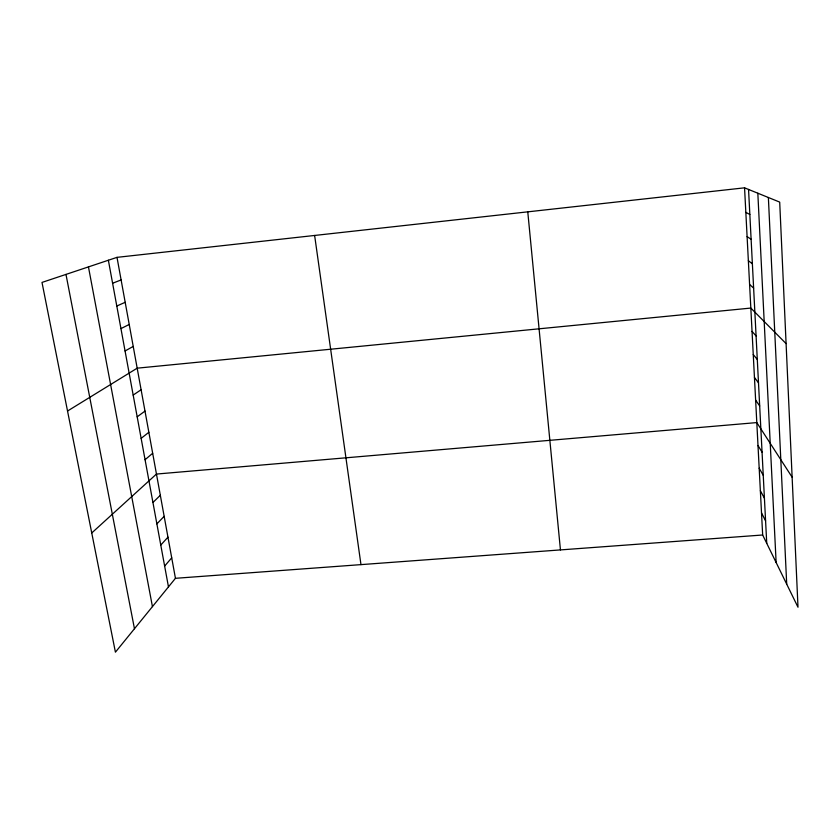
<?xml version="1.0" encoding="UTF-8"?>
<svg xmlns="http://www.w3.org/2000/svg" width="840" height="840" viewBox="0 0 840 840"><rect width="100%" height="100%" fill="white"/><g stroke="black" fill="none" stroke-linecap="round" stroke-linejoin="round"><path stroke-width="1.26" d="M762.668 534.996L175.445 578.308L115.416 652.176L42 282.419L117.002 257.355L744.555 187.824L779.699 202.104L798 607.226L762.668 534.996L744.555 187.824M164.64 566.076L171.717 557.833M160.776 545.076L167.958 537.169M156.87 523.877L164.157 516.327M152.943 502.478L160.325 495.285M91.749 532.97L156.46 474.054L756.808 422.583L792.12 477.194M145.068 459.721L152.68 453.254M141.141 438.365L148.859 432.274M137.183 416.819L144.995 411.096M133.182 395.073L141.109 389.739M67.536 411.022L137.183 368.172L750.834 308.07L786.093 343.613M125.066 350.973L133.224 346.416M120.95 328.608L129.224 324.461M116.792 306.033L125.192 302.295M112.602 283.248L121.117 279.93M745.836 212.352L749.847 214.484M747.106 236.639L751.118 239.264M748.356 260.684L752.377 263.802M749.595 284.498L753.627 288.089M752.052 331.411L756.084 335.937M753.26 354.543L757.292 359.51M754.446 377.433L758.499 382.851M755.633 400.113L759.686 405.962M758.005 445.505L762.058 452.193M759.182 468.206L763.245 475.314M760.357 490.686L764.421 498.204M761.523 512.946L765.587 520.874M65.982 274.407L134.463 628.74M88.452 266.899L152.439 606.627M108.37 260.243L168.472 586.898M117.002 257.355L175.445 578.308M314.632 235.463L360.969 564.627M527.772 211.848L560.448 549.906M748.556 189.452L766.742 543.312M757.827 193.221L776.129 562.506M768.369 197.495L786.712 584.147"/></g></svg>
